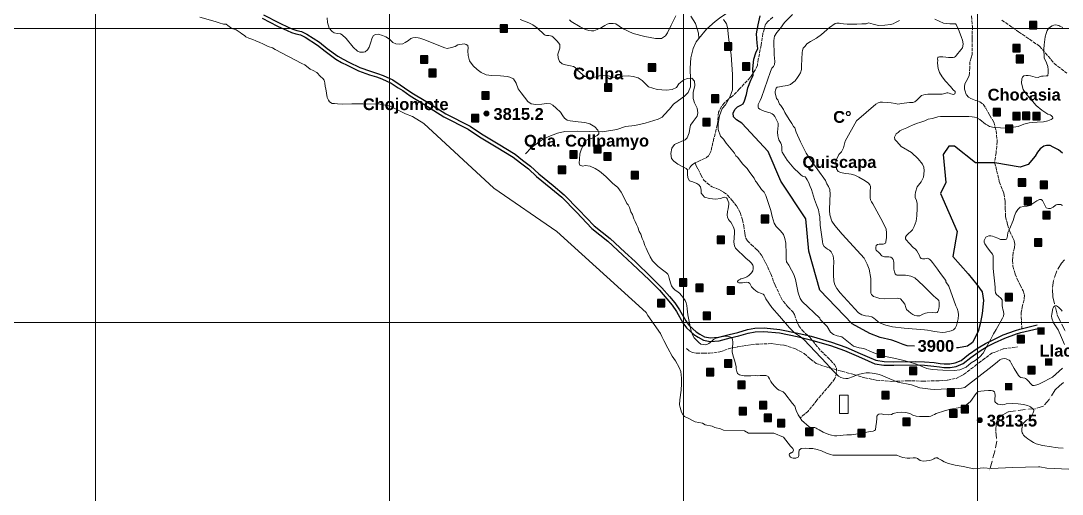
# Model space of a CAD drawing. Header units: metres. Extents: x 405809 to 420020, y 8257398 to 8272141.
# Drawn here: x 412746 to 416289, y 8260417 to 8262027 of the extents above; entities that cross this region are included whole.
import ezdxf

# ---------------------------------------------------------------- set-up
doc = ezdxf.new("R2010")
doc.units = ezdxf.units.M
doc.linetypes.add('ACAD_ISO02W100', pattern=[15, 12, -3])
doc.linetypes.add('ACAD_ISO06W100', pattern=[36, 24, -3, 0, -3, 0, -3, 0, -3])
doc.layers.add('AFIRMADO DOS A MAS VIAS', color=151, linetype='Continuous')
doc.layers.add('VIVIENDAS', color=1, linetype='Continuous')
for name, color, linetype, lineweight in [('CAMINOS DE ERRADURA', 210, 'ACAD_ISO06W100', 20), ('CAMINOS1', 7, 'ACAD_ISO02W100', 5), ('COORDENADAS', 30, 'Continuous', 5), ('CURVAS MAESTRAS', 90, 'Continuous', 25), ('CURVAS SECUNDARIS', 46, 'Continuous', 9), ('PERIMETRO DE LA ISLA', 7, 'Continuous', 18), ('Río', 150, 'Continuous', 20), ('texto', 7, 'Continuous', 13)]:
    doc.layers.add(name, color=color, linetype=linetype, lineweight=lineweight)
doc.styles.add('CARLOS', font='arialbd.ttf', dxfattribs={"height": 48})

msp = doc.modelspace()

# ---------------------------------------------------------------- hatches: boundary and pattern name
at = {"layer": 'texto'}
h = msp.add_hatch(color=256, dxfattribs=at)
edge = h.paths.add_edge_path()
edge.add_arc((414329.9, 8261711.3), 8.37, 0, 360)
h = msp.add_hatch(color=256, dxfattribs=at)
edge = h.paths.add_edge_path()
edge.add_arc((416008.1, 8260668.3), 8.37, 0, 360)
at = {"layer": 'VIVIENDAS'}
for points in [[(416176.9, 8261999), (416201.9, 8261999), (416201.9, 8262024), (416176.9, 8262024)], [(414376.9, 8261988), (414401.9, 8261988), (414401.9, 8262013), (414376.9, 8262013)], [(415139.4, 8261926.8), (415164.4, 8261926.8), (415164.4, 8261951.8), (415139.4, 8261951.8)], [(416120.5, 8261921.2), (416145.5, 8261921.2), (416145.5, 8261946.2), (416120.5, 8261946.2)], [(414105.7, 8261882.6), (414130.7, 8261882.6), (414130.7, 8261907.6), (414105.7, 8261907.6)], [(414880.7, 8261855.3), (414905.7, 8261855.3), (414905.7, 8261880.3), (414880.7, 8261880.3)], [(415200.9, 8261858.6), (415225.9, 8261858.6), (415225.9, 8261883.6), (415200.9, 8261883.6)], [(416132.1, 8261884.3), (416157.1, 8261884.3), (416157.1, 8261909.3), (416132.1, 8261909.3)], [(414134.3, 8261836.7), (414159.3, 8261836.7), (414159.3, 8261861.7), (414134.3, 8261861.7)], [(414731.6, 8261787.1), (414756.6, 8261787.1), (414756.6, 8261812.1), (414731.6, 8261812.1)], [(414313.9, 8261759.9), (414338.9, 8261759.9), (414338.9, 8261784.9), (414313.9, 8261784.9)], [(415096.1, 8261749.4), (415121.1, 8261749.4), (415121.1, 8261774.4), (415096.1, 8261774.4)], [(414279.1, 8261683.1), (414304.1, 8261683.1), (414304.1, 8261708.1), (414279.1, 8261708.1)], [(416054.3, 8261703), (416079.3, 8261703), (416079.3, 8261728), (416054.3, 8261728)], [(416120.5, 8261689.4), (416145.5, 8261689.4), (416145.5, 8261714.4), (416120.5, 8261714.4)], [(416153.6, 8261691.3), (416178.6, 8261691.3), (416178.6, 8261716.3), (416153.6, 8261716.3)], [(416188.6, 8261689.4), (416213.6, 8261689.4), (416213.6, 8261714.4), (416188.6, 8261714.4)], [(415066.5, 8261669.9), (415091.5, 8261669.9), (415091.5, 8261694.9), (415066.5, 8261694.9)], [(416095.2, 8261646.6), (416120.2, 8261646.6), (416120.2, 8261671.6), (416095.2, 8261671.6)], [(414695.3, 8261578.1), (414720.3, 8261578.1), (414720.3, 8261603.1), (414695.3, 8261603.1)], [(414613.3, 8261559.9), (414638.3, 8261559.9), (414638.3, 8261584.9), (414613.3, 8261584.9)], [(414729.4, 8261553.1), (414754.4, 8261553.1), (414754.4, 8261578.1), (414729.4, 8261578.1)], [(414574.5, 8261507.6), (414599.5, 8261507.6), (414599.5, 8261532.6), (414574.5, 8261532.6)], [(414822.8, 8261489.4), (414847.8, 8261489.4), (414847.8, 8261514.4), (414822.8, 8261514.4)], [(416139.4, 8261464.4), (416164.4, 8261464.4), (416164.4, 8261489.4), (416139.4, 8261489.4)], [(416213.6, 8261456.7), (416238.6, 8261456.7), (416238.6, 8261481.7), (416213.6, 8261481.7)], [(416159.5, 8261401.1), (416184.5, 8261401.1), (416184.5, 8261426.1), (416159.5, 8261426.1)], [(415265.1, 8261340.1), (415290.1, 8261340.1), (415290.1, 8261365.1), (415265.1, 8261365.1)], [(416222.9, 8261353.3), (416247.9, 8261353.3), (416247.9, 8261378.3), (416222.9, 8261378.3)], [(415114.8, 8261269.6), (415139.8, 8261269.6), (415139.8, 8261294.6), (415114.8, 8261294.6)], [(416194.7, 8261260.1), (416219.7, 8261260.1), (416219.7, 8261285.1), (416194.7, 8261285.1)], [(414987.2, 8261124.1), (415012.2, 8261124.1), (415012.2, 8261149.1), (414987.2, 8261149.1)], [(415041.9, 8261105.9), (415066.9, 8261105.9), (415066.9, 8261130.9), (415041.9, 8261130.9)], [(415148.9, 8261096.8), (415173.9, 8261096.8), (415173.9, 8261121.8), (415148.9, 8261121.8)], [(416094.6, 8261074.2), (416119.6, 8261074.2), (416119.6, 8261099.2), (416094.6, 8261099.2)], [(414912.1, 8261053.6), (414937.1, 8261053.6), (414937.1, 8261078.6), (414912.1, 8261078.6)], [(415066.9, 8261010.4), (415091.9, 8261010.4), (415091.9, 8261035.4), (415066.9, 8261035.4)], [(416135.9, 8260931.7), (416160.9, 8260931.7), (416160.9, 8260956.7), (416135.9, 8260956.7)], [(416204.1, 8260959), (416229.1, 8260959), (416229.1, 8260984), (416204.1, 8260984)], [(415659.5, 8260882.1), (415684.5, 8260882.1), (415684.5, 8260907.1), (415659.5, 8260907.1)], [(415139.9, 8260848.3), (415164.9, 8260848.3), (415164.9, 8260873.3), (415139.9, 8260873.3)], [(416171.6, 8260825.8), (416196.6, 8260825.8), (416196.6, 8260850.8), (416171.6, 8260850.8)], [(416229.9, 8260853.7), (416254.9, 8260853.7), (416254.9, 8260878.7), (416229.9, 8260878.7)], [(415078.4, 8260818.7), (415103.4, 8260818.7), (415103.4, 8260843.7), (415078.4, 8260843.7)], [(415769.3, 8260823.2), (415794.3, 8260823.2), (415794.3, 8260848.2), (415769.3, 8260848.2)], [(415185.5, 8260775.5), (415210.5, 8260775.5), (415210.5, 8260800.5), (415185.5, 8260800.5)], [(416094.3, 8260769.9), (416119.3, 8260769.9), (416119.3, 8260794.9), (416094.3, 8260794.9)], [(415675.5, 8260741), (415700.5, 8260741), (415700.5, 8260766), (415675.5, 8260766)], [(415896.8, 8260750.4), (415921.8, 8260750.4), (415921.8, 8260775.4), (415896.8, 8260775.4)], [(415190, 8260686.8), (415215, 8260686.8), (415215, 8260711.8), (415190, 8260711.8)], [(415258.4, 8260707.3), (415283.4, 8260707.3), (415283.4, 8260732.3), (415258.4, 8260732.3)], [(415944.8, 8260693.2), (415969.8, 8260693.2), (415969.8, 8260718.2), (415944.8, 8260718.2)], [(415274.3, 8260664.1), (415299.3, 8260664.1), (415299.3, 8260689.1), (415274.3, 8260689.1)], [(415746.1, 8260650), (415771.1, 8260650), (415771.1, 8260675), (415746.1, 8260675)], [(415905.8, 8260678.2), (415930.8, 8260678.2), (415930.8, 8260703.2), (415905.8, 8260703.2)], [(415319.9, 8260645.9), (415344.9, 8260645.9), (415344.9, 8260670.9), (415319.9, 8260670.9)], [(415415.9, 8260615.9), (415440.9, 8260615.9), (415440.9, 8260640.9), (415415.9, 8260640.9)], [(415593.5, 8260611.4), (415618.5, 8260611.4), (415618.5, 8260636.4), (415593.5, 8260636.4)]]:
    msp.add_hatch(color=256, dxfattribs=at).paths.add_polyline_path(points)

# ---------------------------------------------------------------- linework, layer by layer
at = {"layer": 'AFIRMADO DOS A MAS VIAS'}
for points in [[(413566.8, 8262036.1), (413619.2, 8262008.8), (413652.3, 8261993.4), (413667.2, 8261987.1), (413681.2, 8261982.4), (413696.9, 8261978.7), (413713.6, 8261970.9), (413754.9, 8261944.4), (413781.4, 8261923.4), (413818, 8261896.7), (413836.4, 8261885.2), (413856.5, 8261875.8), (413894.6, 8261856.5), (413931.6, 8261843.5), (413956.1, 8261835.9), (413974.4, 8261829.1), (414005.8, 8261815), (414029.8, 8261799), (414045, 8261789.2), (414070.2, 8261771.7), (414117.3, 8261743.5), (414185.5, 8261699.6), (414268.1, 8261657.6), (414306.9, 8261631.9), (414363.3, 8261597.5), (414421.2, 8261562.8), (414445.7, 8261543.6), (414472.7, 8261522.8), (414500.6, 8261497.3), (414549.6, 8261457), (414586.5, 8261426.3), (414635.9, 8261375.7), (414688.9, 8261320.4), (414742.9, 8261277.5), (414792.5, 8261230.5), (414827.4, 8261199.4), (414883.4, 8261145.6), (414918.2, 8261110.8), (414943.4, 8261080.8), (414961.3, 8261060), (414976.1, 8261037.9), (414998.5, 8260999.4), (415010.5, 8260982.7), (415035.8, 8260959.3), (415050.1, 8260950.4), (415068.1, 8260940.8), (415091.3, 8260936.1), (415121.3, 8260938.2), (415158.9, 8260947.9), (415188.1, 8260955.5), (415220.4, 8260964.8), (415244.1, 8260968.9), (415274.1, 8260970), (415326.7, 8260965.4), (415387, 8260952.5), (415432, 8260942), (415500.5, 8260922.5), (415547.7, 8260905.8), (415596, 8260884.4), (415628.2, 8260870), (415651.1, 8260860.3), (415681.7, 8260855.8), (415715.7, 8260855.2), (415790.4, 8260856.4), (415819.8, 8260855.3), (415851.6, 8260852.5), (415871.2, 8260849.3), (415886.5, 8260847.4), (415907.9, 8260847.8), (415927.7, 8260851.4), (415951.5, 8260860.8), (415977.6, 8260882), (416009.8, 8260904.3), (416033.7, 8260918.7), (416058.6, 8260930.9), (416093, 8260947), (416133.7, 8260962.4), (416147.4, 8260966.3), (416206.8, 8260980.7)], [(413572, 8262046.9), (413624.5, 8262019.6), (413657.2, 8262004.4), (413671.4, 8261998.3), (413684.5, 8261993.9), (413700.8, 8261990.1), (413719.4, 8261981.4), (413761.9, 8261954.1), (413788.6, 8261932.9), (413824.7, 8261906.7), (413842.1, 8261895.8), (413861.7, 8261886.5), (413899.3, 8261867.5), (413935.4, 8261854.9), (413959.9, 8261847.3), (413979, 8261840.2), (414011.7, 8261825.5), (414036.4, 8261809), (414051.6, 8261799.2), (414076.7, 8261781.8), (414123.7, 8261753.7), (414191.5, 8261710.1), (414274.2, 8261668), (414313.3, 8261642), (414369.5, 8261607.8), (414428, 8261572.7), (414453.1, 8261553.1), (414480.4, 8261532), (414508.4, 8261506.3), (414557.3, 8261466.3), (414594.7, 8261435.1), (414644.6, 8261384.1), (414697, 8261329.3), (414750.8, 8261286.6), (414800.6, 8261239.3), (414835.6, 8261208.2), (414891.8, 8261154.1), (414927.1, 8261118.9), (414952.5, 8261088.6), (414970.9, 8261067.2), (414986.3, 8261044.2), (415008.6, 8261005.9), (415019.5, 8260990.6), (415043.1, 8260968.9), (415056.1, 8260960.8), (415072.2, 8260952.2), (415092.1, 8260948.1), (415119.4, 8260950.1), (415155.9, 8260959.5), (415184.9, 8260967), (415217.7, 8260976.5), (415242.9, 8260980.9), (415274.4, 8260982.1), (415328.5, 8260977.3), (415389.6, 8260964.2), (415435, 8260953.6), (415504.2, 8260933.9), (415552.2, 8260916.9), (415600.9, 8260895.4), (415633, 8260881), (415654.3, 8260871.9), (415682.6, 8260867.8), (415715.7, 8260867.2), (415790.5, 8260868.4), (415820.5, 8260867.3), (415853.1, 8260864.4), (415873, 8260861.2), (415887.1, 8260859.4), (415906.7, 8260859.7), (415924.4, 8260863), (415945.4, 8260871.3), (415970.4, 8260891.6), (416003.3, 8260914.4), (416027.9, 8260929.2), (416053.4, 8260941.7), (416088.3, 8260958.1), (416129.9, 8260973.8), (416144.3, 8260977.9), (416203.9, 8260992.4)]]:
    msp.add_lwpolyline(points, dxfattribs=at)
at = {"layer": 'CAMINOS DE ERRADURA'}
for points in [[(416296.8, 8261213.7), (416286.4, 8261202.4), (416270.5, 8261176.1), (416259.4, 8261143.6), (416255.2, 8261112.9), (416256.6, 8261087.3), (416271.7, 8261027.1), (416299.4, 8260969.6)], [(416293, 8260796.6), (416279.2, 8260785.3), (416264.8, 8260772), (416244, 8260738.9), (416224.6, 8260716.5), (416198, 8260707.3), (416162.2, 8260704.2), (416129.7, 8260700.4), (416104.5, 8260696.8), (416086.4, 8260686.7), (416069.8, 8260673.7), (416064.1, 8260656.5), (416063.3, 8260630.3), (416066.2, 8260597.2), (416059.3, 8260563.4), (416040.9, 8260494.3)]]:
    msp.add_lwpolyline(points, dxfattribs=at)
at = {"layer": 'CAMINOS1'}
for points in [[(415304.4, 8262038.8), (415288.8, 8262025.6), (415279.4, 8262015.8), (415270.6, 8261984), (415264.3, 8261943.9), (415254.8, 8261896.4), (415251.6, 8261875.2), (415243.1, 8261857.3), (415227.3, 8261834.1), (415191.3, 8261795), (415168.3, 8261771.7), (415152.9, 8261760.4), (415139.3, 8261748), (415129.2, 8261735.6), (415119.8, 8261716.1), (415115.3, 8261672.7), (415104.1, 8261627), (415093.5, 8261581.7), (415086.7, 8261568.2), (415075.4, 8261559.2), (415050.6, 8261548.7), (415040.4, 8261544.2), (415043, 8261533.7), (415050.1, 8261521.8), (415059.8, 8261502.7), (415068.7, 8261486.3), (415080.4, 8261474.6), (415097.9, 8261462), (415112.5, 8261456), (415125.1, 8261450.8), (415136.7, 8261444.1), (415150.2, 8261433.9), (415164.8, 8261417.1), (415180.8, 8261397.7), (415193.1, 8261374.6), (415201.4, 8261350.2), (415205.6, 8261329.9), (415209.2, 8261302.9), (415212.2, 8261287.4), (415217.6, 8261278.5), (415230.1, 8261266), (415251, 8261247.5), (415265.4, 8261229.9), (415279.7, 8261204.3), (415297.1, 8261165.6), (415312.1, 8261127.8), (415325.2, 8261099.8), (415338.9, 8261073), (415356.3, 8261053.1), (415371.8, 8261037), (415377.9, 8261027.3), (415382.6, 8261013), (415392.2, 8260989.2), (415403.5, 8260974.9), (415429.8, 8260950.6), (415467.5, 8260904.4), (415500.9, 8260872.2), (415513.9, 8260857.4), (415520.7, 8260845.4), (415521.4, 8260830.7), (415515.4, 8260809.6), (415497.7, 8260787.4), (415454.9, 8260737.2), (415424.7, 8260699.4), (415397.5, 8260675.9)], [(415980.3, 8262043.2), (415983.3, 8262007.6), (415982, 8261964.9), (415982, 8261912.4), (415978.6, 8261900.4), (415974.7, 8261887.5), (415974.3, 8261867.2), (415973.4, 8261849.1), (415972.6, 8261841), (415967.8, 8261830.7), (415960.9, 8261819.5), (415957.2, 8261811.3), (415955.8, 8261803.8), (415956.2, 8261794.6), (415958.5, 8261787.1), (415962.6, 8261775.5), (415969.5, 8261766.7), (415977.7, 8261761.9), (415991.1, 8261756.7), (416008.5, 8261751.1), (416019.3, 8261742.8), (416029.3, 8261729.4), (416042.3, 8261704.7), (416055.7, 8261681.7), (416063.6, 8261653.2), (416067.7, 8261615.8), (416063.6, 8261578.2), (416058.8, 8261545.6), (416065.7, 8261517.9), (416074.7, 8261479.6), (416090, 8261439.5), (416094.2, 8261413), (416094.9, 8261387.4), (416096.3, 8261359.4), (416102.6, 8261333.8), (416110.2, 8261310.3), (416119.9, 8261290.9), (416125.7, 8261278.4), (416127.7, 8261267.1), (416126.7, 8261254.7), (416122.2, 8261238.5), (416119.8, 8261211.6), (416120.9, 8261192.4), (416128.5, 8261165.4), (416135.5, 8261148.5), (416145.9, 8261127.7), (416155.9, 8261108.8), (416159.9, 8261093.2), (416158.9, 8261077.4), (416153.4, 8261058), (416149.5, 8261036), (416149.5, 8261019.6), (416151.3, 8260979.6)], [(416083, 8262029.2), (416140.1, 8261989.7), (416211.5, 8261940.4), (416261.1, 8261882), (416303.9, 8261849.1)], [(415040.4, 8261544.2), (415034.3, 8261540.3), (415029.6, 8261536.5), (415025.3, 8261532.3), (415022.3, 8261527.6), (415018.6, 8261520.4)], [(415010.2, 8260911.7), (415020.4, 8260902.8), (415031, 8260898), (415045.1, 8260896.1), (415069.2, 8260895.9), (415088.3, 8260895.9), (415123.8, 8260900.5), (415153.7, 8260911.5), (415185.5, 8260918), (415229.8, 8260925.1), (415258.5, 8260927.4), (415299.8, 8260928.7), (415342.4, 8260923.2), (415381, 8260911.2), (415410.7, 8260894.8), (415431.7, 8260876.7), (415451.2, 8260861.2), (415481.7, 8260850.4), (415539.1, 8260834.8), (415579.6, 8260823.2), (415616.7, 8260812.5), (415656.3, 8260804.6), (415709.5, 8260800), (415761.3, 8260802), (415812.6, 8260801.3), (415870.3, 8260802), (415898.1, 8260804.7), (415927.6, 8260810.6), (415953.2, 8260823.7), (415992.5, 8260853.1), (416017.6, 8260872.9), (416049.1, 8260895.8), (416088.4, 8260910.9), (416136.3, 8260917.5)]]:
    msp.add_lwpolyline(points, dxfattribs=at)
at = {"layer": 'COORDENADAS'}
for p, q in [((413000, 8271350), (413000, 8257550)), ((414000, 8271350), (414000, 8257550)), ((415000, 8271350), (415000, 8257550)), ((416000, 8271350), (416000, 8257550)), ((406200, 8262000), (419600, 8262000)), ((406200, 8261000), (419600, 8261000))]:
    msp.add_line(p, q, dxfattribs=at)
at = {"layer": 'CURVAS MAESTRAS'}
for points in [[(415786.5, 8260919.7), (415761.4, 8260921.4), (415747.7, 8260925.6), (415724.7, 8260934.7), (415709.5, 8260940.7), (415669.9, 8260949.1), (415634.1, 8260962.7), (415574.1, 8260995.9), (415464.6, 8261110.2), (415426.5, 8261243.6), (415416.9, 8261353.1), (415331.2, 8261481.8), (415288.3, 8261581.8), (415198.7, 8261678.2), (415180.7, 8261689.5), (415170.2, 8261700.5), (415169.8, 8261712.6), (415175.2, 8261724.7), (415183.6, 8261733.9), (415194.9, 8261740.2), (415203.3, 8261744.4), (415208.3, 8261754), (415214.6, 8261776.6), (415218.8, 8261798.5), (415229, 8261825), (415237.4, 8261841), (415236.5, 8261863.7), (415239.1, 8261896.6), (415246.7, 8261917.6), (415253.4, 8261932.8), (415250.9, 8261950.8), (415248.4, 8261982), (415254.3, 8262013.1), (415261.4, 8262044.2)], [(416290, 8261576.6), (416276, 8261588), (416257.5, 8261596.7), (416247.7, 8261602.1), (416234.9, 8261602.3), (416226.3, 8261600.6), (416214.2, 8261591), (416204.8, 8261579.9), (416197.1, 8261565.8), (416172.5, 8261537.6), (416145.7, 8261529.4), (416060, 8261543.7), (415993.3, 8261543.7), (415921.8, 8261600.8), (415902.8, 8261600.8), (415883.7, 8261572.3), (415893.3, 8261477), (415874.2, 8261438.9), (415931.4, 8261310.3), (415917.1, 8261224.5), (415969.1, 8261166), (415998.3, 8261130), (416016.3, 8261104.3), (416020.6, 8261075.1), (416016.6, 8261031.1), (416010.5, 8261000.7), (416002.9, 8260970.3), (415983.9, 8260933), (415966.4, 8260920.1), (415935.9, 8260914.8), (415928.6, 8260914.4)]]:
    msp.add_lwpolyline(points, dxfattribs=at)
at = {"layer": 'CURVAS SECUNDARIS'}
for points in [[(413788.1, 8262037.2), (413789.2, 8262020.5), (413794.4, 8262002), (413804.8, 8261990.7), (413812.4, 8261985.5), (413822.6, 8261983.3), (413833, 8261982.1), (413838.8, 8261979.3), (413853.2, 8261966.2), (413876.6, 8261937.4), (413891.9, 8261923.6), (413899.6, 8261920.2), (413911.3, 8261919.9), (413917.7, 8261921.5), (413925.4, 8261928.5), (413930.6, 8261937.1), (413935.5, 8261950.5), (413940.7, 8261969.3), (413945.3, 8261977.2), (413952.7, 8261980.6), (413961.6, 8261980.9), (413976, 8261976.6), (413987.6, 8261972), (413999.9, 8261964.5), (414012, 8261952.8), (414021.4, 8261948.5), (414035.9, 8261947.5), (414046.1, 8261948.8), (414053.8, 8261952.7), (414065.2, 8261960.3), (414072.6, 8261966), (414080, 8261969.2), (414088.6, 8261969.5), (414097.2, 8261968.8), (414103.6, 8261967.7), (414116.6, 8261962.8), (414188, 8261934.3), (414196.5, 8261932.5), (414211.2, 8261935.8), (414223.2, 8261939.7), (414232.8, 8261944.5), (414239.6, 8261946.1), (414247.6, 8261947.3), (414254.4, 8261948.1), (414260.8, 8261946.5), (414266.4, 8261942.5), (414267.6, 8261935), (414266.8, 8261924.6), (414268, 8261909), (414272.8, 8261890.2), (414284.4, 8261873.5), (414298.4, 8261860.7), (414311.5, 8261850.7), (414329.2, 8261843.1), (414346.8, 8261840.7), (414378.3, 8261839.9), (414400, 8261837.5), (414409.6, 8261834.7), (414421.6, 8261829.1), (414430.8, 8261815.1), (414438.4, 8261795.8), (414447.6, 8261782.3), (414459.2, 8261766.7), (414470.4, 8261752.8), (414482.6, 8261744.1), (414497.8, 8261742.6), (414518.6, 8261743.6), (414534.4, 8261745.2), (414547.6, 8261743.8), (414555.4, 8261740), (414567.7, 8261729.7), (414581.4, 8261715.5), (414589.9, 8261703.4), (414595.6, 8261695.7), (414604.8, 8261688.3), (414615, 8261686.1), (414642.5, 8261683.2), (414664.9, 8261681), (414682.2, 8261675.9), (414699, 8261665.8), (414709, 8261655.2), (414712.2, 8261647.8), (414711.9, 8261642), (414706.1, 8261636.2), (414689.5, 8261627.5), (414675.2, 8261622.9), (414665.8, 8261618.9), (414661.8, 8261612.3), (414658.5, 8261604.3), (414652.7, 8261587.6), (414648.2, 8261573.7), (414646.3, 8261555.6), (414645.2, 8261542.5), (414647.8, 8261536.1), (414658, 8261532.3), (414665.9, 8261534.6), (414683.2, 8261532), (414699.7, 8261524.1), (414715, 8261515), (414721.3, 8261509.5), (414736.5, 8261497), (414758.7, 8261474.9), (414777.4, 8261459.7), (414788.2, 8261443.6), (414802.5, 8261415.1), (414807.3, 8261405.5), (414812, 8261400.8), (414816.8, 8261391.3), (414821.5, 8261377), (414826.3, 8261367.4), (414831.1, 8261353.1), (414835.8, 8261343.6), (414840.6, 8261334.1), (414845.4, 8261324.6), (414850.1, 8261310.3), (414854.9, 8261300.8), (414859.6, 8261286.5), (414864.4, 8261276.9), (414869.2, 8261262.6), (414873.9, 8261253.1), (414876.7, 8261245.9), (414886.4, 8261224), (414895, 8261210.6), (414914.3, 8261190.8), (414933.5, 8261176.1), (414943, 8261169.3), (414946.8, 8261165.2), (414948.9, 8261160.8), (414951.5, 8261151.4), (414955.7, 8261135.6), (414959.8, 8261125.3), (414965.7, 8261116.8), (414972.2, 8261110.9), (414977.8, 8261106.8), (414986.6, 8261100.6), (414994.1, 8261092.9), (415000.6, 8261083.8), (415006.1, 8261075.1), (415009, 8261067.9), (415011.2, 8261058.9), (415012.6, 8261047.2), (415014.6, 8261026.3), (415022.5, 8260987), (415026.8, 8260970.8), (415032.2, 8260956), (415036.8, 8260948.6), (415045.6, 8260939), (415052.4, 8260932), (415058.9, 8260927.2), (415067.9, 8260925.2), (415074.2, 8260924.4), (415079.5, 8260925.2), (415086.6, 8260928.6), (415091.1, 8260932.5), (415096.2, 8260937.3), (415102.1, 8260942.4), (415111.2, 8260946.9), (415120.2, 8260950), (415129.3, 8260952.3), (415144, 8260954), (415148.5, 8260954), (415154.1, 8260952.6), (415158.1, 8260951.5), (415162.9, 8260948.9), (415165.7, 8260946.7), (415167.1, 8260941.6), (415168.3, 8260934.5), (415168, 8260926.9), (415166.8, 8260919), (415165.8, 8260900.8), (415169.3, 8260886.1), (415174.8, 8260869.5), (415179.2, 8260850), (415179.7, 8260842.6), (415182, 8260833.4), (415184.6, 8260827.6), (415187.1, 8260824.4), (415190.8, 8260822.5), (415195, 8260821.3), (415206.2, 8260819.5), (415214.9, 8260818.6), (415229.7, 8260819.5), (415244, 8260819.8), (415253.7, 8260819.6), (415261.7, 8260820.1), (415280.8, 8260820.3), (415283.7, 8260819.7), (415286.4, 8260818.4), (415288.5, 8260816.4), (415290, 8260814.6), (415293.2, 8260808.4), (415297.3, 8260799.9), (415302.5, 8260792.6), (415311.3, 8260782.4), (415320.4, 8260774.3), (415325.7, 8260770.9), (415331.6, 8260768.2), (415335.7, 8260766), (415339.1, 8260764.4), (415341.6, 8260762.8), (415345, 8260758.6), (415371.3, 8260724.8), (415378.6, 8260716.1), (415383.4, 8260701.6), (415390.5, 8260686.7), (415397, 8260676.7), (415402.9, 8260667.3), (415409.7, 8260662), (415420, 8260652.8), (415426.5, 8260646.9), (415430.2, 8260644.3), (415432.6, 8260643.3), (415437.6, 8260643), (415442.1, 8260643.3), (415445.1, 8260643.3), (415447.5, 8260643.2), (415449.8, 8260642.2), (415451.7, 8260640.9), (415455, 8260638.7), (415461.8, 8260635.6), (415475.7, 8260627.3), (415494.8, 8260619.6), (415504.3, 8260616.9), (415514.6, 8260615.6), (415522.5, 8260615.6), (415533.4, 8260616), (415543.5, 8260617.2), (415556.3, 8260618.1), (415571.7, 8260619), (415595, 8260621.7), (415629.6, 8260628.1), (415645.6, 8260630.4), (415650.1, 8260632.7), (415653.3, 8260635.4), (415655.1, 8260647.7), (415657, 8260660), (415657.8, 8260675.6), (415658.6, 8260682.4), (415661.9, 8260686.9), (415665.2, 8260689.1), (415672.4, 8260689.8), (415682, 8260687.3), (415696.8, 8260686.6), (415707.9, 8260687.7), (415713.6, 8260690.5), (415717.6, 8260692.7), (415728, 8260694.8), (415740.6, 8260695.5), (415756.3, 8260694.5), (415770.4, 8260690.8), (415780.8, 8260685.8), (415791.5, 8260681.7), (415802.8, 8260680.9), (415822.4, 8260680.3), (415836.1, 8260680.6), (415842, 8260681.7), (415848.1, 8260684.8), (415853.7, 8260688.1), (415859.6, 8260690.7), (415888.3, 8260700.6), (415909.2, 8260705.8), (415934.6, 8260710), (415955, 8260715), (415958.5, 8260716.8), (415977.2, 8260732.4), (415995.7, 8260758.7), (415998.4, 8260761.5), (416001.6, 8260764.5), (416004.5, 8260765.8), (416012.1, 8260767.1), (416023.2, 8260768.5), (416038.1, 8260769.6), (416047.5, 8260769), (416053.2, 8260767.7), (416058.1, 8260764.2), (416059.7, 8260759.8), (416060.6, 8260752.2), (416059.4, 8260739.5), (416059.6, 8260732.3), (416061.3, 8260729), (416064.9, 8260726.1), (416070, 8260723.2), (416078.4, 8260721.3), (416085.1, 8260720.8), (416092.5, 8260722), (416098.5, 8260723.9), (416120.7, 8260725), (416139, 8260724), (416157.3, 8260721.4), (416165.8, 8260719.7), (416170.9, 8260718), (416176, 8260715.9), (416180.5, 8260713.6), (416188.8, 8260707.4), (416191.1, 8260704.7), (416192.2, 8260702.4), (416192.3, 8260700.6), (416189.9, 8260692.9), (416182.9, 8260680.2), (416176.8, 8260673.1), (416167.1, 8260667.8), (416160.1, 8260661.8), (416157.4, 8260658.4), (416154.1, 8260651), (416152.1, 8260644.1), (416150.9, 8260638.8), (416151, 8260630.7), (416152.3, 8260625.8), (416154.5, 8260621.7), (416157.4, 8260616.8), (416161.2, 8260612.8), (416166, 8260609), (416172, 8260604.8), (416182.2, 8260598.4), (416191.5, 8260592.3), (416200.5, 8260587.4), (416208.6, 8260585.4), (416222, 8260582.5), (416251.9, 8260577.3), (416264.9, 8260575.5), (416274.5, 8260573.7), (416291.7, 8260572.6)], [(416290.2, 8260845.1), (416255.3, 8260814.9), (416215.8, 8260793.7), (416208.6, 8260790.5), (416202.8, 8260788.2), (416197.6, 8260787), (416193.3, 8260786.4), (416187.9, 8260786.7), (416180.4, 8260793.3), (416173.5, 8260800.5), (416167, 8260808), (416164.2, 8260810.5), (416161.3, 8260811.6), (416155.1, 8260812.3), (416148.3, 8260813.4), (416144.8, 8260815.7), (416140.5, 8260820.3), (416125.8, 8260844.3), (416115.5, 8260862.4), (416111.8, 8260869.4), (416108.3, 8260872.5), (416102.6, 8260874.9), (416097.7, 8260876.6), (416091.2, 8260877.8), (416086, 8260877), (416080.5, 8260875.4), (416076.2, 8260873.3), (416069.1, 8260867), (416050.4, 8260852.5), (415959.9, 8260781.6), (415957.3, 8260779.5), (415952, 8260777.9), (415946.4, 8260776.9), (415935.6, 8260776.2), (415898, 8260774.6), (415854.8, 8260772.9), (415840.8, 8260773.3), (415823, 8260775.9), (415804.2, 8260778.8), (415776.1, 8260788.1), (415729.6, 8260797.7), (415688.1, 8260814.2), (415675.9, 8260820.2), (415666.3, 8260824.2), (415651, 8260826.8), (415633.4, 8260829.1), (415621.4, 8260828.8), (415609.8, 8260827.2), (415595.1, 8260823.5), (415574.9, 8260815.2), (415563.2, 8260811.2), (415558.9, 8260810.6), (415552.6, 8260809.9), (415543.7, 8260810.7), (415536.1, 8260813), (415528.2, 8260818.1), (415521.4, 8260824.9), (415507.4, 8260838.8), (415487.3, 8260860.6), (415411.3, 8260941.9), (415397.6, 8260953), (415378.3, 8260965.7), (415360.7, 8260982.1), (415326.6, 8261022.2), (415301.2, 8261051.6), (415290.7, 8261066.4), (415280.8, 8261081.6), (415277, 8261088.5), (415274.9, 8261093.7), (415271.4, 8261096.9), (415265.5, 8261099.3), (415253.7, 8261104.1), (415246.8, 8261107.9), (415238.5, 8261115.2), (415232.2, 8261122.1), (415228.7, 8261128.3), (415225.6, 8261133.6), (415221, 8261136.7), (415221, 8261136.7), (415215.7, 8261137.4), (415209.2, 8261136.8), (415209.2, 8261136.8), (415201.2, 8261135.5), (415196.3, 8261135.8), (415196.3, 8261135.8), (415191.1, 8261135.8), (415188.1, 8261135.8), (415188.1, 8261135.8), (415188.1, 8261135.8), (415188.1, 8261135.8), (415185.3, 8261137.1), (415184.5, 8261139.6), (415186.4, 8261142.9), (415189.7, 8261145.6), (415193.8, 8261147.8), (415195.7, 8261148.9), (415200.6, 8261150.3), (415208, 8261152.2), (415215.4, 8261155.4), (415222.5, 8261160.8), (415231.2, 8261169.5), (415236.1, 8261176.5), (415237.5, 8261183.6), (415237.8, 8261192.3), (415236.2, 8261196.1), (415231.5, 8261202), (415225.3, 8261208.9), (415212.1, 8261219.8), (415176.8, 8261253.6), (415173.4, 8261261.3), (415171.9, 8261273.5), (415172.4, 8261288.6), (415173.9, 8261305.2), (415173.7, 8261314.3), (415171.5, 8261321.9), (415169.2, 8261327.3), (415165.5, 8261334.4), (415161, 8261341.4), (415156.5, 8261346.8), (415153.9, 8261351), (415150.5, 8261358.9), (415149.4, 8261365.7), (415150.4, 8261377.8), (415152.1, 8261387.4), (415153.5, 8261394.8), (415154.1, 8261403.1), (415154.1, 8261407.9), (415151.5, 8261415.6), (415149.8, 8261420.5), (415146.4, 8261424.4), (415140.8, 8261426.3), (415135.2, 8261425.4), (415125.9, 8261422.6), (415109.2, 8261419.5), (415088.3, 8261421.8), (415071.6, 8261427.4), (415065.6, 8261433.4), (415060.9, 8261440.8), (415060, 8261450.5), (415058.6, 8261461.6), (415052.1, 8261468.6), (415045.2, 8261472.8), (415031.7, 8261478.8), (415021, 8261482.5), (415015.3, 8261492.8), (415014, 8261505.5), (415014.4, 8261520.2), (415009.4, 8261524.9), (415000.1, 8261529.1), (414981.5, 8261538.8), (414967.6, 8261549.7), (414960, 8261558.6), (414957.8, 8261575.6), (414960.3, 8261593.7), (414970.1, 8261606.3), (414992.4, 8261616.2), (415005.5, 8261621.6), (415012.7, 8261628.8), (415019.9, 8261645.7), (415022, 8261660.6), (415024.6, 8261671.5), (415033.4, 8261684.2), (415046.5, 8261702.3), (415049.1, 8261713.7), (415046.5, 8261729.1), (415037.9, 8261747.3), (415033.1, 8261762.8), (415033.1, 8261783.2), (415039, 8261806.9), (415037.3, 8261821.4), (415028.7, 8261831.7), (415014.1, 8261830.9), (415001.2, 8261825.7), (414984.9, 8261812), (414976.4, 8261800), (414961.8, 8261793.2), (414942.1, 8261790.6), (414911.2, 8261793.2), (414881.8, 8261802.7), (414859.5, 8261824.1), (414846.4, 8261833.1), (414829.5, 8261837), (414812.6, 8261839.3), (414794.2, 8261838.5), (414779.6, 8261833.9), (414761.2, 8261835.4), (414739.7, 8261840.8), (414714.4, 8261840), (414704.4, 8261836.2), (414683.7, 8261832.4), (414664.5, 8261837), (414639.2, 8261859.2), (414632, 8261867.5), (414626.3, 8261871), (414616.4, 8261873.6), (414599.2, 8261876.7), (414587.2, 8261880.6), (414578.6, 8261888.4), (414573.5, 8261901), (414572.9, 8261913.1), (414575.9, 8261923.3), (414579.6, 8261933.8), (414580.2, 8261941.5), (414579.6, 8261946.2), (414570.7, 8261958), (414561, 8261966.4), (414555.3, 8261971.9), (414552.5, 8261974.3), (414548, 8261975.8), (414541.7, 8261976.5), (414534.8, 8261976.9), (414529.9, 8261978.2), (414525.9, 8261980.6), (414504.1, 8262001.9), (414488.2, 8262013.1), (414474.1, 8262020.1), (414444.5, 8262031.3)], [(414612, 8262029.5), (414618.1, 8262024.4), (414648.7, 8262006.6), (414667, 8261997.3), (414678, 8261993.8), (414686.9, 8261992.7), (414695.8, 8261993.1), (414706.8, 8261996.6), (414721.4, 8262003.7), (414732.8, 8262011.2), (414741, 8262015.4), (414747.7, 8262017.6), (414761.6, 8262017.6), (414770.3, 8262016.9), (414793.3, 8262001.1), (414829.1, 8261983.9), (414868.5, 8261973.9), (414905.5, 8261966.3), (414925.1, 8261966.3), (414938.9, 8261975.1), (414945.4, 8261985.9), (414958.6, 8262011.7), (414974.4, 8262043.2)], [(415136.6, 8262031.1), (415146.1, 8262016.6), (415150.4, 8262004), (415154.9, 8261962.3), (415162, 8261910.5), (415166.5, 8261844.4), (415167.4, 8261792.3), (415158.5, 8261767.3), (415143.2, 8261741.4), (415131.6, 8261728.9), (415122.7, 8261703.8), (415118.2, 8261677.9), (415118.2, 8261657.4), (415126.4, 8261634.2), (415135.9, 8261624.6), (415145.4, 8261610.4), (415174, 8261577), (415178.8, 8261567.5), (415183.5, 8261562.7), (415202.6, 8261538.9), (415216.9, 8261524.6), (415226.4, 8261510.3), (415240.7, 8261491.3), (415245.5, 8261481.8), (415248.9, 8261478), (415265.5, 8261453.5), (415274.7, 8261443.7), (415280.9, 8261432.6), (415297.3, 8261381.6), (415302.2, 8261361.1), (415309.2, 8261338.9), (415315.7, 8261327.6), (415329.8, 8261312.8), (415340.6, 8261299.8), (415345.5, 8261285.8), (415348.2, 8261270.7), (415349.3, 8261234.5), (415349.3, 8261215.6), (415351.3, 8261207.1), (415358.3, 8261195.3), (415367.4, 8261178.7), (415375.9, 8261163.7), (415381.4, 8261147), (415390.6, 8261101.3), (415397.6, 8261082.6), (415404.6, 8261072.4), (415464.6, 8261015), (415465.8, 8261011.2), (415489.4, 8260987), (415500.7, 8260967.6), (415510.8, 8260959.6), (415522.8, 8260955.6), (415538.9, 8260951.6), (415567.7, 8260928.9), (415578.4, 8260919.5), (415597.9, 8260914.9), (415613.3, 8260912), (415640.1, 8260901.3), (415670.9, 8260888.6), (415721.3, 8260878.6), (415754.1, 8260870.6), (415792.9, 8260858.5), (415827.9, 8260844.5), (415846, 8260841.1), (415882.8, 8260838.4), (415921, 8260837.8), (415940.4, 8260839.1), (415962.4, 8260849.1), (415979.2, 8260863.2), (415992.6, 8260871.2), (416008, 8260883.9), (416020, 8260896.6), (416031.4, 8260917.3), (416040.8, 8260935.5), (416046.1, 8260943.9), (416055.5, 8260961.7), (416064.1, 8260976.9), (416085.9, 8261015.7), (416088.8, 8261022.2), (416089.6, 8261030), (416088.8, 8261037.8), (416086.7, 8261045.6), (416085.1, 8261050.6), (416084.7, 8261058.4), (416084.7, 8261071.6), (416084.3, 8261077.4), (416080.2, 8261083.5), (416072.3, 8261090.1), (416065.3, 8261096.3), (416062.1, 8261101.2), (416060.4, 8261110.3), (416060.4, 8261120.1), (416059.6, 8261132), (416055.9, 8261162.2), (416053.8, 8261184.7), (416054, 8261220.7), (416054, 8261226.8), (416051.4, 8261232.5), (416041, 8261245.5), (416032.1, 8261258.4), (416024.9, 8261268), (416022.9, 8261274), (416022.9, 8261278.9), (416025.2, 8261284.3), (416028.6, 8261290.6), (416033.8, 8261292.6), (416039.3, 8261295.2), (416046.2, 8261295.5), (416051.6, 8261294.1), (416056.8, 8261291.8), (416069.3, 8261287.3), (416079, 8261283.2), (416087.2, 8261282.5), (416095.3, 8261283.2), (416098.9, 8261284.1), (416100.7, 8261286.8), (416101.6, 8261291.1), (416102.1, 8261295.6), (416103.4, 8261306.6), (416109.3, 8261317.5), (416121.6, 8261347.4), (416126.2, 8261363.5), (416131.2, 8261374.6), (416137.8, 8261385.2), (416145.4, 8261392.8), (416158, 8261394.8), (416169.6, 8261396.8), (416178.2, 8261398.8), (416185.7, 8261403.3), (416201.8, 8261414.9), (416211.9, 8261419.1), (416217.2, 8261418.8), (416222.1, 8261415.3), (416224.2, 8261410.7), (416227.6, 8261404.1), (416234.3, 8261390.8), (416241.6, 8261388), (416249.1, 8261388.1), (416253.7, 8261390.2), (416258.2, 8261393.4), (416264.8, 8261398), (416268.5, 8261400.7), (416273, 8261401.9), (416280.3, 8261402.1), (416284.2, 8261401.6), (416287.7, 8261400.2), (416289.8, 8261398.6)], [(416290.5, 8262004.3), (416280.9, 8262008.8), (416276.8, 8262010.6), (416271.6, 8262012.1), (416266.6, 8262012.6), (416260.3, 8262012.4), (416254.2, 8262009.5), (416248.5, 8262006.5), (416242.4, 8262000.8), (416237.8, 8261994.1), (416233.7, 8261984), (416230.3, 8261972.2), (416226.9, 8261945.2), (416225.6, 8261930.4), (416227.3, 8261900.3), (416235, 8261884.1), (416239.5, 8261871.3), (416241.4, 8261859.9), (416240.6, 8261847.1), (416240.2, 8261843.3), (416239.3, 8261840.1), (416238, 8261839.1), (416233.8, 8261839.1), (416223.9, 8261838.6), (416218.2, 8261837.9), (416211.9, 8261835.7), (416207, 8261834.1), (416196.7, 8261834.9), (416189.3, 8261837), (416181, 8261839.1), (416173.4, 8261840.6), (416166, 8261840.4), (416157.7, 8261839.1), (416153.6, 8261835.5), (416151.4, 8261829), (416150.5, 8261814.7), (416155.7, 8261793.5), (416168.6, 8261774.9), (416182.5, 8261760.4), (416200.5, 8261738.2), (416219.3, 8261722.9), (416232.8, 8261713.7), (416240, 8261709.3), (416247.3, 8261706.5), (416251.1, 8261704.1), (416254.5, 8261701.3), (416256.1, 8261699.6), (416256.8, 8261698.4), (416256.9, 8261696.7), (416256.4, 8261695.4), (416254.4, 8261693.8), (416250.8, 8261691.4), (416239.5, 8261686.1), (416225.2, 8261683.2), (416203.8, 8261681.5), (416187.1, 8261680.7), (416176.8, 8261679.3), (416167.1, 8261677.9), (416158.1, 8261675.5), (416138.3, 8261667.5), (416100, 8261661.6), (416079.2, 8261662.3), (416056.8, 8261664), (416052, 8261664.6), (416046.8, 8261665.7), (416040.8, 8261667.7), (416034, 8261671.2), (416027.6, 8261675.7), (416008.1, 8261691.3), (415998.5, 8261696.3), (415990.7, 8261698.9), (415982.2, 8261700.1), (415970.9, 8261700.9), (415953, 8261700.9), (415874.2, 8261700.9), (415865, 8261700.4), (415846.9, 8261695), (415832.4, 8261691.8), (415821.8, 8261686.6), (415807.5, 8261681.8), (415793.2, 8261677), (415778.9, 8261672.3), (415769.4, 8261667.5), (415759.9, 8261662.8), (415743.1, 8261655.6), (415736.3, 8261652), (415730.4, 8261647), (415724, 8261642), (415720.3, 8261636), (415718.5, 8261630.6), (415719.4, 8261622.8), (415725.8, 8261616), (415741.3, 8261599.5), (415776, 8261578.8), (415798.7, 8261557.4), (415813.2, 8261539.4), (415818.4, 8261528.4), (415819.6, 8261516.3), (415816.7, 8261495.4), (415808.5, 8261479.2), (415795.8, 8261461.6), (415790, 8261444.2), (415788.4, 8261434.8), (415788.4, 8261425.5), (415793.1, 8261415.3), (415795.4, 8261405.1), (415795.4, 8261388.9), (415794.5, 8261363.4), (415792.1, 8261345.3), (415785.2, 8261327.4), (415779.6, 8261316.3), (415773.5, 8261309.8), (415765.6, 8261303.8), (415758.7, 8261296.3), (415755.9, 8261290.8), (415755.4, 8261285.7), (415757.3, 8261281.5), (415767.5, 8261270.2), (415781.4, 8261255.8), (415789.3, 8261250.3), (415794.3, 8261244.3), (415798.6, 8261236.3), (415802.9, 8261228.1), (415805.4, 8261222.2), (415809.2, 8261218.5), (415813.8, 8261217.6), (415821, 8261217.6), (415830.2, 8261218.9), (415835.2, 8261217.6), (415838.3, 8261214.6), (415842.4, 8261210.2), (415847.1, 8261204.9), (415864.7, 8261181.7), (415874.2, 8261167.4), (415893.3, 8261143.6), (415893.3, 8261138.8), (415902.8, 8261124.5), (415926.6, 8261057.8), (415931.4, 8261048.3), (415934.3, 8261036.4), (415935.5, 8261026.4), (415935.2, 8261013.5), (415932.7, 8261004.1), (415928.5, 8260990.6), (415924.5, 8260981.5), (415918.7, 8260975.1), (415911, 8260971.7), (415891.6, 8260967.3), (415880.4, 8260966.8), (415863.2, 8260968.8), (415854.1, 8260969.9), (415842.6, 8260972.7), (415830.8, 8260974.9), (415819.9, 8260976.1), (415751.1, 8260981.3), (415711.6, 8260986), (415688.3, 8260991.5), (415672.5, 8260996.7), (415662.6, 8261003), (415653.5, 8261010.5), (415647.8, 8261015), (415640.7, 8261019.3), (415630.8, 8261022.1), (415619.8, 8261023.6), (415607.1, 8261026.4), (415595.6, 8261033.5), (415533.3, 8261101.8), (415522, 8261115.8), (415514.8, 8261128.4), (415512.1, 8261141.4), (415510.3, 8261162.9), (415511.2, 8261183.9), (415511.9, 8261209.5), (415509.6, 8261227.6), (415506.5, 8261234.1), (415502.4, 8261241), (415496.8, 8261246.2), (415490.5, 8261250), (415484.2, 8261254), (415479.3, 8261259), (415474.7, 8261266.7), (415472.7, 8261276.4), (415465.1, 8261331.2), (415464, 8261360.2), (415462.3, 8261370.4), (415459.2, 8261384.2), (415452.5, 8261400.8), (415445.9, 8261419.4), (415436, 8261453.2), (415431.2, 8261462.7), (415425.8, 8261477.4), (415421.1, 8261485.5), (415417.9, 8261491.6), (415413.8, 8261496), (415410.1, 8261497.1), (415405.1, 8261498.6), (415399.3, 8261502.3), (415394.1, 8261509), (415375.7, 8261525.9), (415353, 8261552.6), (415335.6, 8261580.4), (415334.4, 8261584), (415334.6, 8261590.6), (415334.8, 8261598.5), (415334.1, 8261604.5), (415331.9, 8261610.7), (415327.6, 8261616.3), (415325.2, 8261621.7), (415321.2, 8261635.4), (415320.6, 8261648.5), (415322, 8261670.1), (415322, 8261679), (415319.5, 8261684.9), (415315.5, 8261692.4), (415310.7, 8261700.8), (415306.8, 8261706.5), (415301.7, 8261709.9), (415295.6, 8261713.4), (415286.6, 8261715.9), (415275, 8261719.8), (415267.2, 8261722.8), (415259.9, 8261726.7), (415255.4, 8261729.7), (415253.9, 8261733.4), (415253.9, 8261736.8), (415254.7, 8261742.2), (415256.5, 8261747.1), (415261, 8261755.5), (415265.9, 8261766.1), (415295.8, 8261853.9), (415301.4, 8261865.2), (415306.4, 8261871.3), (415310.1, 8261878.6), (415311.3, 8261888.5), (415309.3, 8261910.8), (415308.1, 8261958.2), (415308.7, 8261967.4), (415310.4, 8261974.2), (415317.7, 8261986.9), (415330, 8262001.5), (415344.1, 8262020.9), (415370.8, 8262048.7)], [(415855, 8262032.5), (415884.5, 8262018.7), (415894.3, 8262017.2), (415906.6, 8262016.2), (415915, 8262016.5), (415922.6, 8262016.5), (415925.4, 8262016), (415926.9, 8262015.2), (415928.2, 8262013.9), (415928.9, 8262011.5), (415937.9, 8261991.7), (415946.5, 8261969.6), (415950, 8261961.2), (415951.4, 8261948.2), (415950.8, 8261940.7), (415949.1, 8261935), (415943.6, 8261928.1), (415928.6, 8261909.5), (415925.5, 8261905.5), (415922.3, 8261902.5), (415918.1, 8261901.6), (415911.8, 8261901.6), (415901.3, 8261902.1), (415892.9, 8261902.5), (415883.1, 8261904.3), (415874.5, 8261904.3), (415870.9, 8261904.3), (415866.7, 8261902.8), (415865.3, 8261901.6), (415864.7, 8261897.4), (415865, 8261891.8), (415864.5, 8261884.8), (415865.3, 8261872.6), (415866.3, 8261865), (415868.9, 8261857.5), (415871.4, 8261850.6), (415880.1, 8261835.8), (415891.6, 8261821.8), (415908.2, 8261803), (415917.9, 8261792.2), (415924, 8261786.4), (415924.4, 8261781.7), (415923.3, 8261778.5), (415919.3, 8261776.4), (415909.6, 8261777.8), (415904.6, 8261780.7), (415899.5, 8261781.4), (415896.7, 8261781.7), (415889.1, 8261779.6), (415880.5, 8261777), (415846.3, 8261777), (415831.1, 8261777), (415817.4, 8261774.8), (415809.5, 8261772.6), (415803.8, 8261766.6), (415794.2, 8261756.9), (415787.2, 8261751.5), (415780.6, 8261749), (415768.9, 8261748.4), (415751.4, 8261747.1), (415742.6, 8261744.9), (415729.6, 8261743.6), (415721, 8261744.9), (415706.5, 8261747.4), (415694.2, 8261749.2), (415677.7, 8261750), (415668.9, 8261749.6), (415662.4, 8261748), (415655.1, 8261743.7), (415588.4, 8261686.6), (415550.8, 8261617.2), (415544.5, 8261594.6), (415538.2, 8261581.5), (415528.8, 8261571.5), (415518.8, 8261550.8), (415521.4, 8261523.3), (415526.1, 8261514.7), (415535.5, 8261510.4), (415550.4, 8261507.7), (415562.5, 8261506), (415570.5, 8261505.3), (415582.7, 8261501.2), (415597.3, 8261494.4), (415618.7, 8261482.4), (415630.1, 8261474.7), (415634, 8261469.3), (415636.2, 8261463), (415635.7, 8261444.7), (415635.2, 8261424.3), (415636, 8261417.8), (415640.1, 8261410.7), (415644.6, 8261403.9), (415671.7, 8261354.4), (415680.9, 8261337.3), (415689.5, 8261317.5), (415691.5, 8261305.7), (415690.8, 8261288.7), (415688.7, 8261276.4), (415688.5, 8261273.9), (415687.3, 8261270.9), (415685.4, 8261269), (415682.5, 8261268), (415679.9, 8261267.5), (415671.8, 8261267.2), (415665.8, 8261266.9), (415660.6, 8261265.6), (415656.2, 8261262.5), (415654.4, 8261256), (415654.4, 8261250.3), (415656.2, 8261246.1), (415665.9, 8261237.2), (415674.8, 8261227.8), (415679.4, 8261225.3), (415684.1, 8261224), (415689.9, 8261224.2), (415698.5, 8261224.4), (415705.6, 8261222.9), (415710.6, 8261219.5), (415713.8, 8261215.4), (415715.2, 8261210.3), (415716.1, 8261205), (415716, 8261196.9), (415715.4, 8261182.5), (415717.6, 8261172.5), (415720.5, 8261166.5), (415723.6, 8261162.7), (415726.5, 8261161.4), (415730.7, 8261161), (415739.5, 8261161.7), (415755.6, 8261161.3), (415762.6, 8261160.2), (415773.2, 8261158), (415782, 8261155.1), (415787.1, 8261152.5), (415815.9, 8261126.1), (415850.9, 8261091.1), (415858.8, 8261084.3), (415865, 8261078.7), (415869.1, 8261075.1), (415870.6, 8261068.7), (415869.8, 8261053.8), (415869.5, 8261048.9), (415867.8, 8261042.5), (415865.8, 8261037.9), (415863.1, 8261035), (415858.2, 8261033.7), (415846.6, 8261034.3), (415829.7, 8261033.4), (415823.9, 8261032.4), (415814.9, 8261028.6), (415803.9, 8261023.1), (415794.6, 8261023.4), (415787.5, 8261024.7), (415780.1, 8261028.2), (415773.6, 8261032.1), (415765.3, 8261039.5), (415759.1, 8261045), (415756.2, 8261051.4), (415753.6, 8261062.8), (415745.9, 8261073.4), (415738.1, 8261081.1), (415727.5, 8261082.8), (415683, 8261080.9), (415668.5, 8261082.5), (415654.8, 8261086.7), (415646.9, 8261089.1), (415640.3, 8261096.2), (415637.9, 8261100.6), (415637.1, 8261108.5), (415638.2, 8261125.1), (415637.7, 8261149.9), (415632.4, 8261181.7), (415625.5, 8261199.5), (415614.6, 8261219.6), (415603.6, 8261232.4), (415539.7, 8261301), (415514.9, 8261330.3), (415505.1, 8261345.4), (415497.6, 8261367.2), (415496.5, 8261381), (415497.6, 8261416.8), (415499.3, 8261436.4), (415497.9, 8261453.2), (415493.1, 8261462.7), (415488.4, 8261472.2), (415483, 8261483.2), (415457.7, 8261519.9), (415434, 8261552.5), (415417.7, 8261576.2), (415397.9, 8261615.1), (415383.6, 8261648.5), (415378.8, 8261662.8), (415374.1, 8261667.5), (415369.3, 8261677), (415359.8, 8261691.3), (415345.5, 8261715.1), (415340.7, 8261724.7), (415331.2, 8261739), (415326.4, 8261743.7), (415321.7, 8261758), (415316.9, 8261762.8), (415312.1, 8261781.8), (415312.1, 8261786.6), (415313.7, 8261791), (415315.5, 8261798.1), (415318.9, 8261800.5), (415327.4, 8261802.7), (415338.2, 8261804.5), (415354.1, 8261806.9), (415363.9, 8261810.3), (415371.2, 8261815.2), (415380.1, 8261823.1), (415388.7, 8261833.5), (415392.7, 8261840.3), (415398.2, 8261850.2), (415402.2, 8261861.5), (415402.2, 8261874), (415404.2, 8261918.7), (415405.6, 8261926.3), (415407.5, 8261933.2), (415414.1, 8261940.6), (415419.6, 8261948), (415432, 8261956.1), (415452.6, 8261967.8), (415469.7, 8261979.8), (415497.1, 8262004.4)], [(415497.1, 8262004.4), (415516.2, 8262017.3), (415521.9, 8262019.2), (415529.4, 8262019.2), (415535.6, 8262017.6), (415544.3, 8262016), (415557.2, 8262015.7), (415590.4, 8262015.7), (415607.1, 8262016), (415617.9, 8262016.5), (415621.9, 8262016.8), (415629.2, 8262019.5), (415637.8, 8262018.1), (415645.9, 8262015.7), (415655, 8262012.5), (415663.3, 8262010.3), (415685.3, 8262011.7), (415704.4, 8262014.3), (415714, 8262016), (415722, 8262021), (415735, 8262028.3)], [(416288.6, 8261038.8), (416286, 8261042.3), (416281, 8261047.7), (416276.3, 8261052.2), (416272.2, 8261055.4), (416268.8, 8261057.1), (416265.2, 8261056.9), (416262, 8261056.1), (416258.9, 8261053.2), (416256.9, 8261048.7), (416255.6, 8261042.5), (416254.3, 8261034.7), (416253.4, 8261028.7), (416252.8, 8261021.7), (416253.7, 8261015.1), (416259.5, 8260999.5), (416275, 8260975.2), (416286.4, 8260949), (416296.2, 8260925.4)]]:
    msp.add_lwpolyline(points, dxfattribs=at)
msp.add_lwpolyline([(415531, 8260691.2), (415560.1, 8260691.2), (415560.1, 8260753.7), (415531, 8260753.7)], close=True, dxfattribs=at)
at = {"layer": 'PERIMETRO DE LA ISLA'}
msp.add_lwpolyline([(416336.2, 8260500.5), (416236.2, 8260505.3), (416212.4, 8260510.1), (416207.6, 8260510.1), (416119.2, 8260507.3), (416047.2, 8260504.3), (416021.1, 8260505.7), (415988.3, 8260502.7), (415952.1, 8260510.6), (415924.3, 8260515.6), (415902, 8260521.5), (415886.8, 8260526.6), (415877.9, 8260532.1), (415867, 8260538.5), (415864.4, 8260539.7), (415860.8, 8260540.2), (415858.2, 8260539.9), (415854.9, 8260538.8), (415851.8, 8260536.8), (415845.5, 8260533.5), (415837.2, 8260531), (415826.9, 8260529.7), (415815.8, 8260529.3), (415805.2, 8260531.4), (415796.9, 8260538.1), (415794.2, 8260539.5), (415790.1, 8260540), (415781.2, 8260539.8), (415769.8, 8260538.7), (415760.7, 8260538.7), (415746.2, 8260540.9), (415736.8, 8260545), (415725.7, 8260548.9), (415708.3, 8260549.4), (415668.9, 8260549.4), (415557, 8260549.3), (415518.8, 8260549.2), (415508.6, 8260549.8), (415500.5, 8260551.8), (415486.4, 8260556), (415469.6, 8260564), (415455.4, 8260569), (415440.8, 8260571.6), (415427.7, 8260572.1), (415416.4, 8260572.9), (415401.1, 8260571.7), (415393.5, 8260566.1), (415392.7, 8260558.4), (415392.7, 8260548.4), (415391.9, 8260545.2), (415389.9, 8260542.8), (415387.1, 8260540.8), (415382, 8260538.9), (415378.8, 8260538.9), (415373.7, 8260539.1), (415368.9, 8260540.6), (415364.7, 8260542.9), (415360.6, 8260547), (415360, 8260550.1), (415361, 8260553.8), (415365.2, 8260556.7), (415368.2, 8260557.7), (415372.1, 8260561.2), (415373.4, 8260563.2), (415374.4, 8260566.1), (415373.7, 8260570), (415372.4, 8260572.5), (415368.1, 8260576.2), (415364, 8260580), (415340.7, 8260610.1), (415307.4, 8260624.4), (415250.2, 8260624.4), (415235.9, 8260624.4), (415221.6, 8260624.4), (415208.1, 8260632.1), (415135.9, 8260633.9), (415126.4, 8260638.7), (415107.3, 8260643.4), (415097.8, 8260648.2), (415074, 8260653), (415064.5, 8260657.7), (415040.6, 8260662.5), (415031.1, 8260667.2), (415016.1, 8260674.6), (415003.7, 8260680.9), (414998.2, 8260687.5), (414993.9, 8260696.1), (414988.7, 8260711.5), (414987.2, 8260721), (414987.5, 8260737.9), (414992.9, 8260770.5), (414993.5, 8260791.6), (414993.5, 8260811.4), (414991.1, 8260834.1), (414985.9, 8260847), (414973.6, 8260870.1), (414961.3, 8260885.8), (414947.3, 8260913.3), (414933.2, 8260939.5), (414926.3, 8260953), (414921.6, 8260962.6), (414878.7, 8261024.5), (414873.9, 8261034), (414569.1, 8261310.3), (414354.8, 8261457.9), (414116.6, 8261677), (414078.5, 8261700.9), (414054.7, 8261710.4), (414002, 8261736.4), (413968.5, 8261743.6), (413910, 8261744.8), (413871.7, 8261744.8), (413839, 8261743.6), (413823.7, 8261744.3), (413812.7, 8261744.9), (413805.3, 8261745.9), (413796.6, 8261750.9), (413793, 8261756.9), (413788.3, 8261766.3), (413786.3, 8261781), (413783.9, 8261795.5), (413781.9, 8261803.8), (413780.2, 8261815.5), (413777.8, 8261824.9), (413773.8, 8261830.5), (413765.8, 8261837.6), (413752.8, 8261850.6), (413740.3, 8261858), (413730.8, 8261862.8), (413711.7, 8261877.1), (413702.2, 8261881.9), (413611.7, 8261929.5), (413602.2, 8261934.3), (413587.9, 8261939), (413578.4, 8261943.8), (413568.8, 8261948.5), (413559.3, 8261953.3), (413545, 8261958.1), (413535.5, 8261962.8), (413521.2, 8261967.6), (413511.7, 8261972.4), (413506.9, 8261977.1), (413497.4, 8261981.9), (413492.6, 8261986.6), (413478.3, 8261996.2), (413464, 8262000.9), (413449.7, 8262010.5), (413445, 8262015.2), (413435.5, 8262015.2), (413421.2, 8262020), (413406.9, 8262024.8), (413354.5, 8262039)], dxfattribs=at)
at = {"layer": 'Río'}
for points in [[(415361.7, 8262138.1), (415318.4, 8262115), (415288.3, 8262103.9), (415241, 8262092.9), (415197.8, 8262077.1), (415150.2, 8262053.3), (415127.6, 8262038.7), (415108.6, 8262024.8), (415078.8, 8261998.2), (415052.6, 8261966.9)], [(415024.9, 8262042.7), (415040.8, 8262017.5), (415051.7, 8261984.8), (415052.6, 8261966.9), (415043.7, 8261955), (415033.7, 8261932.6), (415025.7, 8261901.2), (415023.2, 8261866.2), (415023.8, 8261826.2), (415023.8, 8261801.7), (415016.1, 8261783), (415003.4, 8261770.4), (414983.1, 8261756), (414966.4, 8261743.2), (414952.2, 8261725.7), (414935, 8261707), (414928.1, 8261699.3), (414913.9, 8261692.2), (414899, 8261688.1), (414870.1, 8261679.1), (414835, 8261671), (414803, 8261666.7), (414773.7, 8261657.4), (414725.1, 8261649.5), (414678.9, 8261650.1), (414639.3, 8261650.8), (414596.8, 8261650.1), (414571.7, 8261644.4), (414541.9, 8261633.3), (414517.4, 8261620.9), (414481.8, 8261595), (414462.9, 8261574.2)]]:
    msp.add_lwpolyline(points, dxfattribs=at)
at = {"layer": 'texto'}
for centre in [(414329.9, 8261711.3), (416008.1, 8260668.3)]:
    msp.add_circle(centre, 8.37, dxfattribs=at)
at = {"layer": 'VIVIENDAS'}
for points in [[(416176.9, 8261999), (416201.9, 8261999), (416201.9, 8262024), (416176.9, 8262024)], [(414376.9, 8261988), (414401.9, 8261988), (414401.9, 8262013), (414376.9, 8262013)], [(415139.4, 8261926.8), (415164.4, 8261926.8), (415164.4, 8261951.8), (415139.4, 8261951.8)], [(416120.5, 8261921.2), (416145.5, 8261921.2), (416145.5, 8261946.2), (416120.5, 8261946.2)], [(414105.7, 8261882.6), (414130.7, 8261882.6), (414130.7, 8261907.6), (414105.7, 8261907.6)], [(414880.7, 8261855.3), (414905.7, 8261855.3), (414905.7, 8261880.3), (414880.7, 8261880.3)], [(415200.9, 8261858.6), (415225.9, 8261858.6), (415225.9, 8261883.6), (415200.9, 8261883.6)], [(416132.1, 8261884.3), (416157.1, 8261884.3), (416157.1, 8261909.3), (416132.1, 8261909.3)], [(414134.3, 8261836.7), (414159.3, 8261836.7), (414159.3, 8261861.7), (414134.3, 8261861.7)], [(414731.6, 8261787.1), (414756.6, 8261787.1), (414756.6, 8261812.1), (414731.6, 8261812.1)], [(414313.9, 8261759.9), (414338.9, 8261759.9), (414338.9, 8261784.9), (414313.9, 8261784.9)], [(415096.1, 8261749.4), (415121.1, 8261749.4), (415121.1, 8261774.4), (415096.1, 8261774.4)], [(414279.1, 8261683.1), (414304.1, 8261683.1), (414304.1, 8261708.1), (414279.1, 8261708.1)], [(416054.3, 8261703), (416079.3, 8261703), (416079.3, 8261728), (416054.3, 8261728)], [(416120.5, 8261689.4), (416145.5, 8261689.4), (416145.5, 8261714.4), (416120.5, 8261714.4)], [(416153.6, 8261691.3), (416178.6, 8261691.3), (416178.6, 8261716.3), (416153.6, 8261716.3)], [(416188.6, 8261689.4), (416213.6, 8261689.4), (416213.6, 8261714.4), (416188.6, 8261714.4)], [(415066.5, 8261669.9), (415091.5, 8261669.9), (415091.5, 8261694.9), (415066.5, 8261694.9)], [(416095.2, 8261646.6), (416120.2, 8261646.6), (416120.2, 8261671.6), (416095.2, 8261671.6)], [(414695.3, 8261578.1), (414720.3, 8261578.1), (414720.3, 8261603.1), (414695.3, 8261603.1)], [(414613.3, 8261559.9), (414638.3, 8261559.9), (414638.3, 8261584.9), (414613.3, 8261584.9)], [(414729.4, 8261553.1), (414754.4, 8261553.1), (414754.4, 8261578.1), (414729.4, 8261578.1)], [(414574.5, 8261507.6), (414599.5, 8261507.6), (414599.5, 8261532.6), (414574.5, 8261532.6)], [(414822.8, 8261489.4), (414847.8, 8261489.4), (414847.8, 8261514.4), (414822.8, 8261514.4)], [(416139.4, 8261464.4), (416164.4, 8261464.4), (416164.4, 8261489.4), (416139.4, 8261489.4)], [(416213.6, 8261456.7), (416238.6, 8261456.7), (416238.6, 8261481.7), (416213.6, 8261481.7)], [(416159.5, 8261401.1), (416184.5, 8261401.1), (416184.5, 8261426.1), (416159.5, 8261426.1)], [(415265.1, 8261340.1), (415290.1, 8261340.1), (415290.1, 8261365.1), (415265.1, 8261365.1)], [(416222.9, 8261353.3), (416247.9, 8261353.3), (416247.9, 8261378.3), (416222.9, 8261378.3)], [(415114.8, 8261269.6), (415139.8, 8261269.6), (415139.8, 8261294.6), (415114.8, 8261294.6)], [(416194.7, 8261260.1), (416219.7, 8261260.1), (416219.7, 8261285.1), (416194.7, 8261285.1)], [(414987.2, 8261124.1), (415012.2, 8261124.1), (415012.2, 8261149.1), (414987.2, 8261149.1)], [(415041.9, 8261105.9), (415066.9, 8261105.9), (415066.9, 8261130.9), (415041.9, 8261130.9)], [(415148.9, 8261096.8), (415173.9, 8261096.8), (415173.9, 8261121.8), (415148.9, 8261121.8)], [(416094.6, 8261074.2), (416119.6, 8261074.2), (416119.6, 8261099.2), (416094.6, 8261099.2)], [(414912.1, 8261053.6), (414937.1, 8261053.6), (414937.1, 8261078.6), (414912.1, 8261078.6)], [(415066.9, 8261010.4), (415091.9, 8261010.4), (415091.9, 8261035.4), (415066.9, 8261035.4)], [(416135.9, 8260931.7), (416160.9, 8260931.7), (416160.9, 8260956.7), (416135.9, 8260956.7)], [(415659.5, 8260882.1), (415684.5, 8260882.1), (415684.5, 8260907.1), (415659.5, 8260907.1)], [(415139.9, 8260848.3), (415164.9, 8260848.3), (415164.9, 8260873.3), (415139.9, 8260873.3)], [(416171.6, 8260825.8), (416196.6, 8260825.8), (416196.6, 8260850.8), (416171.6, 8260850.8)], [(415078.4, 8260818.7), (415103.4, 8260818.7), (415103.4, 8260843.7), (415078.4, 8260843.7)], [(415769.3, 8260823.2), (415794.3, 8260823.2), (415794.3, 8260848.2), (415769.3, 8260848.2)], [(415185.5, 8260775.5), (415210.5, 8260775.5), (415210.5, 8260800.5), (415185.5, 8260800.5)], [(415675.5, 8260741), (415700.5, 8260741), (415700.5, 8260766), (415675.5, 8260766)], [(415896.8, 8260750.4), (415921.8, 8260750.4), (415921.8, 8260775.4), (415896.8, 8260775.4)], [(415190, 8260686.8), (415215, 8260686.8), (415215, 8260711.8), (415190, 8260711.8)], [(415258.4, 8260707.3), (415283.4, 8260707.3), (415283.4, 8260732.3), (415258.4, 8260732.3)], [(415944.8, 8260693.2), (415969.8, 8260693.2), (415969.8, 8260718.2), (415944.8, 8260718.2)], [(415274.3, 8260664.1), (415299.3, 8260664.1), (415299.3, 8260689.1), (415274.3, 8260689.1)], [(415746.1, 8260650), (415771.1, 8260650), (415771.1, 8260675), (415746.1, 8260675)], [(415905.8, 8260678.2), (415930.8, 8260678.2), (415930.8, 8260703.2), (415905.8, 8260703.2)], [(415319.9, 8260645.9), (415344.9, 8260645.9), (415344.9, 8260670.9), (415319.9, 8260670.9)], [(415415.9, 8260615.9), (415440.9, 8260615.9), (415440.9, 8260640.9), (415415.9, 8260640.9)], [(415593.5, 8260611.4), (415618.5, 8260611.4), (415618.5, 8260636.4), (415593.5, 8260636.4)]]:
    msp.add_lwpolyline(points, close=True, dxfattribs=at)

# ---------------------------------------------------------------- texts
at = {"layer": 'texto', "style": 'CARLOS'}
for s, p in [('Collpa', (414624.8, 8261827.4)), ('Chocasia', (416035.1, 8261755.5)), ('Chojomote', (413909.4, 8261723)), ('3815.2', (414354, 8261689.9)), ('C°', (415509.5, 8261679.8)), ('Qda. Collpamyo', (414457.9, 8261598.8)), ('Quiscapa', (415405, 8261526.4)), ('3900', (415796.9, 8260901)), ('Llachon', (416211.8, 8260884.6)), ('3813.5', (416032.2, 8260646.8))]:
    msp.add_text(s, height=40, dxfattribs=at).set_placement(p)

doc.saveas('drawing.dxf')
